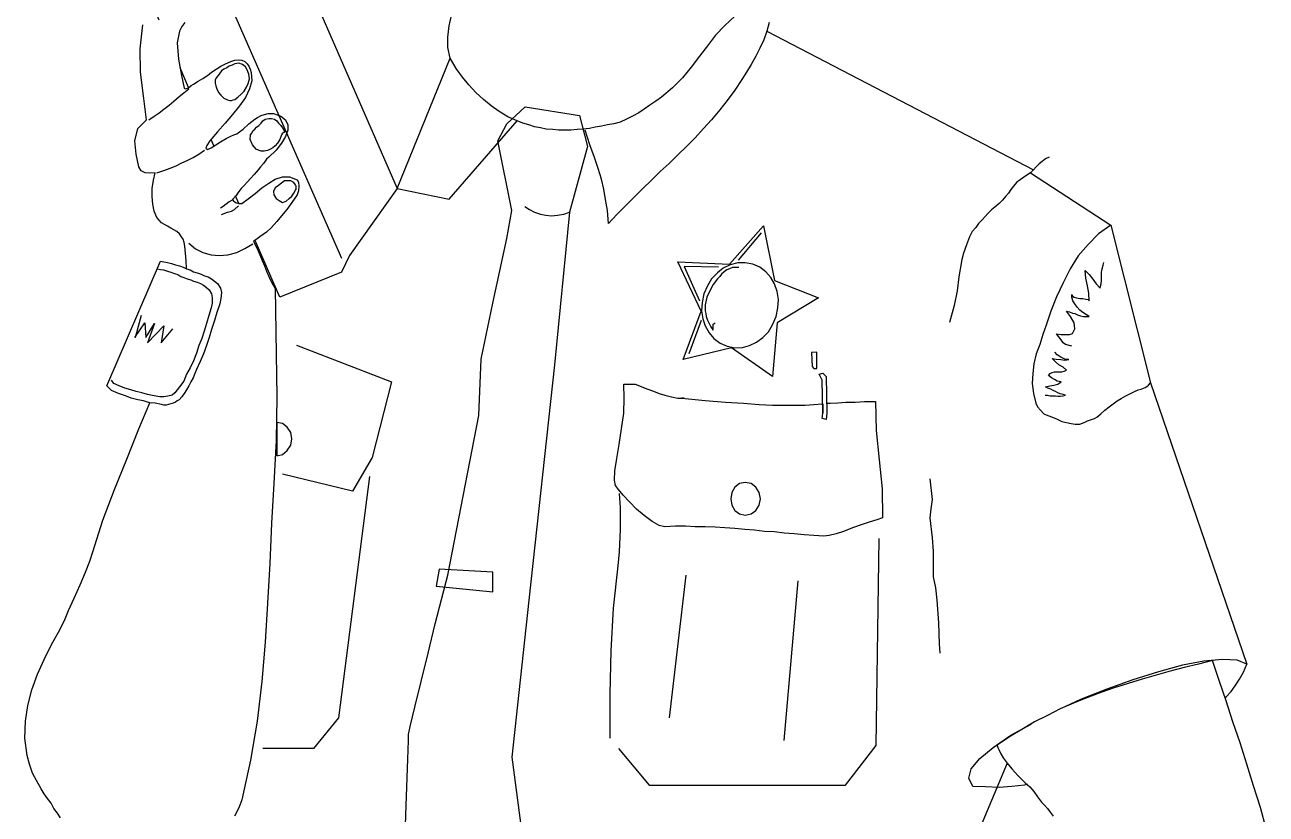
# Model space of a CAD drawing. Extents: x 3.3 to 3.87, y 0.96 to 2.78.
# Drawn here: x 3.311 to 3.87, y 2.125 to 2.48 of the extents above; entities that cross this region are included whole.
import ezdxf

# ---------------------------------------------------------------- set-up
doc = ezdxf.new("R2010")
doc.units = 0
doc.header["$MEASUREMENT"] = 0
doc.layers.add('INS__ELECTRICA', color=161, linetype='CONTINUOUS')
doc.layers.add('PERSONAS', color=21, linetype='CONTINUOUS')

# ---------------------------------------------------------------- blocks, each defined once
blk = doc.blocks.new('POLICIA')
at = {"layer": 'PERSONAS'}
for p, q in [((38.99466, 16.41567), (39.11454, 16.35337)), ((38.82847, 16.345), (38.85229, 16.40363)), ((38.85186, 16.34011), (38.88238, 16.37536)), ((39.11324, 16.35206), (39.14936, 16.3285)), ((38.82847, 16.345), (38.85186, 16.34011)), ((39.14936, 16.3285), (39.16715, 16.25757)), ((38.69786, 16.25626), (38.72194, 16.31228)), ((39.16715, 16.25757), (39.2106, 16.13115)), ((39.10277, 16.08666), (39.05669, 15.97752))]:
    blk.add_line(p, q, dxfattribs=at)
at = {"layer": 'PERSONAS', "linetype": 'CONTINUOUS'}
for points in [[(38.98027, 16.42248), (38.97582, 16.41829), (38.97163, 16.41384), (38.96796, 16.40913), (38.96431, 16.40441), (38.96064, 16.39945), (38.95671, 16.39473), (38.95226, 16.39028), (38.94729, 16.3861), (38.94467, 16.38426), (38.94206, 16.38243), (38.93944, 16.3806), (38.93708, 16.37903), (38.93421, 16.37745), (38.93159, 16.37615), (38.92872, 16.37484), (38.92583, 16.37405), (38.92296, 16.37353), (38.92034, 16.373), (38.91746, 16.37248), (38.91484, 16.37196), (38.91197, 16.3717), (38.90935, 16.37144), (38.90647, 16.37117), (38.90385, 16.37117), (38.90097, 16.37117), (38.89835, 16.37144), (38.89548, 16.3717), (38.89286, 16.37222), (38.89024, 16.37275), (38.88763, 16.37353), (38.885, 16.37431), (38.88238, 16.37536), (38.8782, 16.3772), (38.87428, 16.37954), (38.87061, 16.38217), (38.86721, 16.38504), (38.8638, 16.38819), (38.86066, 16.39159), (38.85779, 16.395), (38.8549, 16.39892), (38.85229, 16.40363), (38.85125, 16.40835), (38.85125, 16.41305), (38.85176, 16.41803), (38.85281, 16.42274)], [(38.72141, 16.42064), (38.69996, 16.46985), (38.69629, 16.47979), (38.72403, 16.50754), (38.74916, 16.51121), (38.75806, 16.50623), (38.82847, 16.345), (38.807, 16.3149), (38.80335, 16.30731), (38.7756, 16.29606), (38.76447, 16.32165)], [(38.72979, 16.48137), (38.80335, 16.31359)], [(38.7336, 16.30894), (38.73346, 16.31254), (38.73293, 16.31909), (38.73267, 16.32065), (38.73215, 16.32223), (38.73136, 16.32327), (38.73058, 16.32458), (38.72926, 16.32563), (38.72796, 16.32641), (38.72665, 16.3272), (38.72508, 16.32799), (38.72247, 16.32955), (38.72037, 16.33191), (38.71906, 16.33479), (38.71854, 16.33793), (38.71827, 16.34134), (38.71827, 16.345), (38.7188, 16.34866), (38.71958, 16.35206), (38.71723, 16.3518), (38.71513, 16.35206), (38.7133, 16.35286), (38.71226, 16.35468), (38.71095, 16.36045), (38.71042, 16.36646), (38.71173, 16.37196), (38.71566, 16.37589), (38.71435, 16.38662), (38.71304, 16.39734), (38.71278, 16.40782), (38.71409, 16.41855)], [(38.73293, 16.41959), (38.73162, 16.41776), (38.73058, 16.41567), (38.72953, 16.41044), (38.73006, 16.4031), (38.73136, 16.39578), (38.73267, 16.39002), (38.7332, 16.38975), (38.73451, 16.39028), (38.73581, 16.39133), (38.73686, 16.39185), (38.73896, 16.39316), (38.74105, 16.39447), (38.74314, 16.39578), (38.74497, 16.39734), (38.74706, 16.39865), (38.74916, 16.39996), (38.75126, 16.40101), (38.75361, 16.40206), (38.75544, 16.40259), (38.75701, 16.40284), (38.75858, 16.40259), (38.75989, 16.40206), (38.76094, 16.40101), (38.76172, 16.39996), (38.76225, 16.39865), (38.76277, 16.39709), (38.76303, 16.39342), (38.76199, 16.38975), (38.76016, 16.38583), (38.75754, 16.38217), (38.7544, 16.37824), (38.751, 16.37431), (38.74759, 16.37039), (38.74419, 16.36646), (38.74288, 16.36437), (38.74236, 16.36306), (38.74314, 16.36254), (38.74471, 16.36332), (38.7489, 16.36594), (38.75151, 16.36751), (38.75361, 16.36855), (38.75492, 16.36908), (38.75623, 16.3696), (38.75754, 16.37039), (38.7591, 16.3717), (38.76172, 16.37405), (38.76303, 16.37509), (38.76434, 16.37615), (38.76565, 16.37693), (38.76722, 16.37772), (38.76879, 16.37824), (38.77036, 16.37876), (38.77167, 16.37876), (38.77272, 16.37876), (38.77612, 16.37745), (38.77821, 16.37589), (38.77926, 16.37353), (38.77926, 16.37117), (38.77821, 16.3683), (38.77638, 16.36541), (38.77403, 16.36227), (38.77062, 16.35913), (38.76958, 16.35809), (38.76827, 16.35625), (38.76696, 16.35468), (38.76591, 16.35337), (38.76408, 16.35128), (38.76251, 16.34945), (38.76094, 16.34788), (38.75963, 16.3463), (38.75832, 16.345), (38.75727, 16.34369), (38.75596, 16.34185), (38.7544, 16.34003), (38.75465, 16.33951), (38.75571, 16.33871), (38.75727, 16.3382), (38.75858, 16.3382), (38.76146, 16.34029), (38.76461, 16.34265), (38.76748, 16.34526), (38.77062, 16.34735), (38.77351, 16.34919), (38.7769, 16.35024), (38.78005, 16.35024), (38.78345, 16.34892), (38.78397, 16.34788), (38.78424, 16.34605), (38.78397, 16.34396), (38.78345, 16.34212), (38.7811, 16.33871), (38.77874, 16.33558), (38.77638, 16.3327), (38.77429, 16.33008), (38.77193, 16.32746), (38.76958, 16.32537), (38.7667, 16.32327), (38.76382, 16.32118), (38.76539, 16.31804), (38.7667, 16.31516), (38.76775, 16.31254), (38.76879, 16.31019), (38.76958, 16.30783), (38.77062, 16.30547), (38.77193, 16.30286), (38.77351, 16.29998), (38.77376, 16.2903)], [(38.99571, 16.41959), (38.99466, 16.41567), (38.99335, 16.41174), (38.99152, 16.40808), (38.98969, 16.40441), (38.9876, 16.40075), (38.98551, 16.39734), (38.98341, 16.39394), (38.98027, 16.38924), (38.97686, 16.38452), (38.97346, 16.38034), (38.9698, 16.37589), (38.96614, 16.37196), (38.96247, 16.36777), (38.95855, 16.36385), (38.95461, 16.36018), (38.95069, 16.35625), (38.94676, 16.35259), (38.94284, 16.34866), (38.93892, 16.345), (38.93499, 16.34107), (38.93108, 16.33715), (38.92714, 16.33322), (38.92348, 16.3293), (38.92296, 16.33506), (38.92218, 16.34003), (38.92138, 16.34474), (38.92034, 16.34919), (38.91877, 16.3539), (38.9172, 16.35887), (38.91511, 16.36463), (38.91301, 16.37117)], [(38.73459, 16.39035), (38.73076, 16.39915)], [(38.75544, 16.40101), (38.75413, 16.40049), (38.75282, 16.39996), (38.75178, 16.39918), (38.75047, 16.39865), (38.74942, 16.39787), (38.74864, 16.39682), (38.74786, 16.39578), (38.74706, 16.39473), (38.74655, 16.39369), (38.74655, 16.39238), (38.74681, 16.39106), (38.74733, 16.38975), (38.74811, 16.38819), (38.74916, 16.38688), (38.75047, 16.38557), (38.75204, 16.38479), (38.75309, 16.38452), (38.75387, 16.38452), (38.75465, 16.38479), (38.75544, 16.38504), (38.75676, 16.3861), (38.75832, 16.3874), (38.75963, 16.38871), (38.76068, 16.39055), (38.76146, 16.39211), (38.76199, 16.3942), (38.76172, 16.3963), (38.76094, 16.39839), (38.76016, 16.3997), (38.75885, 16.40075), (38.75727, 16.40127), (38.75544, 16.40101)], [(38.71671, 16.37589), (38.71906, 16.37745), (38.72141, 16.37903), (38.72351, 16.3806), (38.72586, 16.38243), (38.72796, 16.38426), (38.73031, 16.38635), (38.73241, 16.38793), (38.73476, 16.38975)], [(38.87768, 16.37405), (38.88605, 16.38165), (38.91039, 16.37772), (38.91406, 16.36385), (38.90594, 16.33427), (38.89914, 16.26569), (38.88763, 16.15994), (38.88004, 16.08928), (38.88894, 16.02122)], [(38.83109, 16.02751), (38.83239, 16.06755), (38.83318, 16.0885), (38.83345, 16.09687), (38.83345, 16.09949), (38.83423, 16.10314), (38.83632, 16.11179), (38.8392, 16.1233), (38.84235, 16.13613), (38.84549, 16.14922), (38.84836, 16.16021), (38.85045, 16.16833), (38.85125, 16.1712), (38.86511, 16.24291), (38.86616, 16.26831), (38.87139, 16.29344), (38.87768, 16.32249), (38.88004, 16.33506), (38.87375, 16.36646), (38.87768, 16.37405)], [(38.77638, 16.36908), (38.7756, 16.36699), (38.77455, 16.36541), (38.77351, 16.3641), (38.77245, 16.36332), (38.77115, 16.36254), (38.7701, 16.36201), (38.76853, 16.36175), (38.76722, 16.36175), (38.76513, 16.36254), (38.7633, 16.36463), (38.76225, 16.36699), (38.76251, 16.36908), (38.76303, 16.36986), (38.76355, 16.37091), (38.76434, 16.3717), (38.76513, 16.37248), (38.76617, 16.37327), (38.76722, 16.37431), (38.768, 16.37536), (38.76906, 16.37615), (38.77062, 16.37641), (38.77193, 16.37641), (38.77324, 16.37615), (38.77429, 16.37536), (38.77507, 16.37431), (38.77612, 16.37327), (38.7769, 16.37222), (38.77743, 16.37117), (38.77769, 16.37064), (38.77743, 16.37013), (38.7769, 16.36986), (38.77638, 16.36908)], [(38.746, 16.36412), (38.74471, 16.36707)], [(38.72037, 16.35206), (38.72351, 16.35311), (38.72639, 16.35416), (38.72901, 16.3552), (38.73162, 16.35651), (38.73398, 16.35756), (38.7366, 16.35887), (38.73921, 16.36045), (38.74183, 16.36227)], [(39.12161, 16.35913), (39.12004, 16.35835), (39.11847, 16.35704), (39.11716, 16.356), (39.11585, 16.35468), (39.11454, 16.35337), (39.11324, 16.35206), (39.11166, 16.35102), (39.11009, 16.34997), (39.10853, 16.34892), (39.10695, 16.34761), (39.10564, 16.34605), (39.10434, 16.34447), (39.10328, 16.3429), (39.10198, 16.34134), (39.10067, 16.33976), (39.0991, 16.3382), (39.09727, 16.33662), (39.09569, 16.33531), (39.09413, 16.33375), (39.09282, 16.33244), (39.09151, 16.33086), (39.08993, 16.3293), (39.08863, 16.32746), (39.08706, 16.32563), (39.08575, 16.32327), (39.08444, 16.31961), (39.08314, 16.31595), (39.08235, 16.31306), (39.08105, 16.30521), (39.08025, 16.29893), (39.07894, 16.29239), (39.07685, 16.2848)], [(38.77638, 16.34735), (38.77507, 16.3463), (38.77351, 16.34526), (38.77272, 16.34369), (38.77298, 16.34212), (38.77403, 16.34055), (38.77534, 16.33951), (38.7769, 16.33871), (38.77848, 16.33924), (38.77979, 16.34055), (38.7811, 16.3416), (38.78188, 16.3429), (38.78266, 16.34421), (38.78293, 16.34474), (38.78293, 16.34552), (38.78293, 16.34605), (38.78266, 16.34657), (38.78188, 16.34761), (38.78057, 16.34841), (38.77926, 16.34841), (38.77769, 16.34841), (38.77638, 16.34735)], [(38.75727, 16.3382), (38.75577, 16.34163)], [(38.75413, 16.33976), (38.75282, 16.33898), (38.75151, 16.33793), (38.75021, 16.33689), (38.7489, 16.3361)], [(38.74942, 16.33322), (38.75204, 16.33427), (38.75387, 16.33479), (38.75518, 16.33558), (38.75701, 16.33715)], [(38.88579, 16.33689), (38.88789, 16.33558), (38.89024, 16.33427), (38.89286, 16.33348), (38.89521, 16.33295), (38.89784, 16.3327), (38.90045, 16.33295), (38.90333, 16.33348), (38.90594, 16.33427)], [(38.9931, 16.32825), (38.99807, 16.30365), (39.01796, 16.29579), (38.99938, 16.28454), (38.99728, 16.26046), (38.9787, 16.27328), (38.95697, 16.26805), (38.96509, 16.28977), (38.95461, 16.31202), (38.97791, 16.31097), (38.9931, 16.32825)], [(38.99205, 16.3251), (38.98184, 16.31281)], [(39.14936, 16.3285), (39.14386, 16.32458), (39.13915, 16.31987), (39.1347, 16.31464), (39.13103, 16.30888), (39.12789, 16.3026), (39.12501, 16.29631), (39.12239, 16.28977), (39.1203, 16.28349), (39.11874, 16.2793), (39.11743, 16.27485), (39.11585, 16.27067), (39.1148, 16.26622), (39.11429, 16.26177), (39.11402, 16.25732), (39.11454, 16.25287), (39.11559, 16.24842), (39.11638, 16.24685), (39.11769, 16.24527), (39.11925, 16.24371), (39.12108, 16.24291), (39.12319, 16.24213), (39.12528, 16.24135), (39.12737, 16.2403), (39.12946, 16.23977), (39.13156, 16.23926), (39.13339, 16.23899), (39.13548, 16.23899), (39.13732, 16.23977), (39.13888, 16.24057), (39.14072, 16.24109), (39.14203, 16.24161), (39.14308, 16.24213), (39.14491, 16.24371), (39.14673, 16.24527), (39.14857, 16.24685), (39.1504, 16.24816), (39.15223, 16.24947), (39.15407, 16.25051), (39.15616, 16.25181), (39.15825, 16.25287), (39.16008, 16.25365), (39.16166, 16.25443), (39.16297, 16.2547), (39.16401, 16.25522), (39.1648, 16.25548), (39.16558, 16.25601), (39.16637, 16.25653), (39.16715, 16.25757)], [(38.73476, 16.3204), (38.73765, 16.31778), (38.74105, 16.3162), (38.74471, 16.31516), (38.74837, 16.3149), (38.75231, 16.31516), (38.75623, 16.3162), (38.75989, 16.31804), (38.76355, 16.32013)], [(38.72194, 16.31228), (38.72351, 16.31202), (38.72508, 16.31175), (38.72691, 16.31123), (38.72875, 16.31071), (38.73058, 16.31019), (38.73215, 16.30966), (38.73371, 16.30888), (38.73529, 16.30836), (38.73686, 16.30757), (38.73843, 16.30705), (38.74026, 16.30652), (38.74183, 16.30574), (38.74341, 16.30521), (38.74497, 16.30443), (38.74628, 16.30338), (38.74759, 16.30233), (38.7489, 16.30024), (38.74942, 16.29815), (38.74916, 16.29553), (38.74864, 16.29317), (38.74733, 16.28925), (38.74628, 16.28558), (38.74497, 16.28166), (38.74392, 16.27799), (38.74261, 16.27433), (38.74131, 16.27067), (38.73974, 16.26727), (38.73816, 16.2636), (38.73738, 16.26177), (38.7366, 16.25993), (38.73555, 16.2581), (38.73476, 16.25626), (38.73371, 16.25443), (38.73267, 16.25287), (38.73162, 16.2513), (38.73031, 16.24998), (38.72953, 16.24947), (38.72875, 16.24894), (38.7277, 16.24842), (38.72665, 16.24816), (38.72561, 16.24789), (38.72456, 16.24763), (38.72351, 16.24763), (38.72247, 16.24789), (38.71958, 16.24842), (38.71696, 16.24867), (38.71435, 16.24947), (38.71173, 16.24998), (38.70885, 16.25077), (38.70623, 16.25181), (38.70309, 16.25287), (38.69996, 16.25417), (38.69786, 16.25626)], [(38.72037, 16.30888), (38.72194, 16.30861), (38.72325, 16.30836), (38.72508, 16.30783), (38.72665, 16.30731), (38.72822, 16.30678), (38.72979, 16.30626), (38.7311, 16.30547), (38.73241, 16.30496), (38.73398, 16.30443), (38.73555, 16.30391), (38.73686, 16.30338), (38.73843, 16.30286), (38.74, 16.30233), (38.74131, 16.30155), (38.74261, 16.30051), (38.74392, 16.29946), (38.74497, 16.29762), (38.74523, 16.29579), (38.74523, 16.29344), (38.74471, 16.29134), (38.74366, 16.28794), (38.74261, 16.28427), (38.74157, 16.28087), (38.74052, 16.27747), (38.73921, 16.27433), (38.73816, 16.27092), (38.73686, 16.26752), (38.73529, 16.26438), (38.73371, 16.26151), (38.73241, 16.25837), (38.73058, 16.25575), (38.72848, 16.25312), (38.72717, 16.25208), (38.72534, 16.25156), (38.72351, 16.2513), (38.72168, 16.2513), (38.71906, 16.25181), (38.71618, 16.25234), (38.71357, 16.25312), (38.71095, 16.25365), (38.70859, 16.25443), (38.70597, 16.25522), (38.70336, 16.25626), (38.701, 16.25732), (38.69996, 16.25888)], [(38.97294, 16.30966), (38.9575, 16.30992), (38.96431, 16.29448)], [(38.97686, 16.27406), (38.98027, 16.27328), (38.98367, 16.27354), (38.98681, 16.27433), (38.98996, 16.2759), (38.99283, 16.27799), (38.99545, 16.28061), (38.99728, 16.28375), (38.99886, 16.28741), (38.99964, 16.29134), (38.9999, 16.29501), (38.99938, 16.29867), (38.99807, 16.30207), (38.9965, 16.30496), (38.99414, 16.30757), (38.99152, 16.30966), (38.98838, 16.31097), (38.98498, 16.3115), (38.98158, 16.3115), (38.97817, 16.31071), (38.97503, 16.30914), (38.97241, 16.30705), (38.9698, 16.30443), (38.96796, 16.30129), (38.9664, 16.29762), (38.96561, 16.2937), (38.96535, 16.29003), (38.96587, 16.28636), (38.96692, 16.28323), (38.96876, 16.28009), (38.97085, 16.27747), (38.97372, 16.27537), (38.97686, 16.27406)], [(38.98211, 16.30941), (38.98053, 16.30941), (38.97922, 16.30941), (38.97791, 16.30888), (38.97661, 16.30836), (38.97555, 16.30757), (38.97425, 16.30652), (38.97346, 16.30547), (38.97241, 16.30443), (38.97058, 16.30181), (38.96901, 16.29893), (38.96771, 16.29606), (38.96692, 16.29265), (38.96692, 16.29134), (38.96692, 16.29003), (38.96718, 16.28872), (38.96745, 16.28741), (38.96796, 16.28585), (38.96876, 16.28427), (38.96954, 16.28271), (38.97032, 16.2814), (38.97058, 16.2814), (38.97058, 16.28271), (38.97058, 16.28401), (38.97137, 16.28454)], [(39.13182, 16.27406), (39.12894, 16.27485), (39.12789, 16.27564), (39.12711, 16.27695), (39.12501, 16.27957), (39.12684, 16.2793), (39.12894, 16.2793), (39.13077, 16.2793), (39.13208, 16.27982), (39.13313, 16.28192), (39.13287, 16.28454), (39.13129, 16.28741), (39.12946, 16.28977), (39.13077, 16.28951), (39.13208, 16.28899), (39.13313, 16.28872), (39.13443, 16.2882), (39.13574, 16.28768), (39.13705, 16.28741), (39.13836, 16.28741), (39.13967, 16.28741), (39.13836, 16.2882), (39.13679, 16.28925), (39.13548, 16.2903), (39.13418, 16.29161), (39.13313, 16.29317), (39.13234, 16.29448), (39.13182, 16.29606), (39.13182, 16.29736), (39.13208, 16.29657), (39.13287, 16.29606), (39.13391, 16.29579), (39.13548, 16.29553), (39.13679, 16.29553), (39.1381, 16.29526), (39.13915, 16.29501), (39.13967, 16.29448), (39.13941, 16.29789), (39.13888, 16.30129), (39.1381, 16.30469), (39.13783, 16.3081), (39.13967, 16.30626), (39.14124, 16.30416), (39.14281, 16.30207), (39.14464, 16.30024), (39.14491, 16.30155), (39.14517, 16.30312), (39.14517, 16.30469), (39.14517, 16.306), (39.14517, 16.30731), (39.14542, 16.30888), (39.14595, 16.31045), (39.14622, 16.31175)], [(38.77376, 16.2903), (38.77403, 16.27067), (38.77429, 16.2513), (38.77403, 16.23167), (38.77298, 16.21229), (38.77193, 16.1945), (38.77115, 16.17643), (38.7701, 16.15863), (38.76906, 16.1411), (38.76748, 16.1233), (38.76539, 16.1055), (38.76251, 16.08797), (38.75858, 16.07017), (38.75727, 16.0665), (38.75518, 16.06284)], [(38.67692, 16.06205), (38.67561, 16.06415), (38.67404, 16.06625), (38.67273, 16.06859), (38.67116, 16.0707), (38.66959, 16.07279), (38.66828, 16.07515), (38.66619, 16.0788), (38.66436, 16.08221), (38.66305, 16.08614), (38.662, 16.09006), (38.66095, 16.09791), (38.66122, 16.1055), (38.66227, 16.11257), (38.66409, 16.11964), (38.66671, 16.1267), (38.66959, 16.13325), (38.67299, 16.14005), (38.67666, 16.1466), (38.67718, 16.14764), (38.67875, 16.15078), (38.68058, 16.15523), (38.6832, 16.16074), (38.68581, 16.16675), (38.68817, 16.17251), (38.69026, 16.17748), (38.69157, 16.18167), (38.69602, 16.19581), (38.70127, 16.20967), (38.70676, 16.22329), (38.71226, 16.2369), (38.71714, 16.24866)], [(38.7133, 16.28794), (38.71199, 16.28296), (38.71121, 16.28009), (38.71068, 16.27851), (38.71042, 16.27799), (38.71487, 16.28454), (38.7154, 16.27799), (38.71932, 16.28427), (38.71618, 16.27564), (38.72351, 16.28323), (38.7222, 16.27564), (38.72744, 16.28192)], [(38.96509, 16.28558), (38.95959, 16.27067)], [(38.78319, 16.27459), (38.82585, 16.2581), (38.81721, 16.22407), (38.80831, 16.20889), (38.7769, 16.21648)], [(39.01482, 16.27119), (39.01508, 16.26491), (39.01586, 16.26412), (39.01717, 16.26412), (39.01717, 16.27145), (39.01482, 16.27119)], [(39.11978, 16.25208), (39.12083, 16.25208), (39.12213, 16.25181), (39.12319, 16.25181), (39.12449, 16.25181), (39.12553, 16.25156), (39.12658, 16.25156), (39.12789, 16.25181), (39.12894, 16.25208), (39.12789, 16.25234), (39.12658, 16.25261), (39.12553, 16.25312), (39.12449, 16.25365), (39.12344, 16.25417), (39.12239, 16.2547), (39.12108, 16.25522), (39.12004, 16.25575), (39.12187, 16.25626), (39.1237, 16.25653), (39.12553, 16.25706), (39.12711, 16.2581), (39.12528, 16.25837), (39.12397, 16.25915), (39.12266, 16.25993), (39.12135, 16.26098), (39.12213, 16.26177), (39.12292, 16.26229), (39.12397, 16.26255), (39.12501, 16.26255), (39.12632, 16.26255), (39.12737, 16.26255), (39.12842, 16.26282), (39.12946, 16.26333), (39.12789, 16.26464), (39.12606, 16.26569), (39.12449, 16.267), (39.12292, 16.26857), (39.12475, 16.26831), (39.12684, 16.26805), (39.12868, 16.26778), (39.13051, 16.26805), (39.12868, 16.26831), (39.12684, 16.26909), (39.12528, 16.27014), (39.12423, 16.27145)], [(39.01822, 16.26151), (39.0198, 16.26202), (39.02136, 16.26046), (39.02162, 16.24397), (39.02136, 16.24109), (39.01953, 16.24161), (39.0198, 16.24397), (39.01953, 16.25888), (39.01822, 16.26151)], [(39.02162, 16.24842), (39.0232, 16.24842), (39.0266, 16.24867), (39.03026, 16.24894), (39.03445, 16.24894), (39.03864, 16.2492), (39.04361, 16.2492), (39.04387, 16.23612), (39.04518, 16.22302), (39.04649, 16.20994), (39.04675, 16.19685), (39.04414, 16.19607), (39.04073, 16.19502), (39.03707, 16.19371), (39.03314, 16.1924), (39.02921, 16.19083), (39.02581, 16.18978), (39.02267, 16.189), (39.02031, 16.18874), (39.01586, 16.189), (39.01141, 16.18926), (39.00696, 16.18978), (39.00252, 16.19005), (38.99807, 16.19057), (38.99362, 16.19083), (38.98917, 16.19136), (38.98472, 16.19162), (38.98027, 16.19214), (38.97582, 16.1924), (38.97137, 16.19267), (38.96692, 16.19293), (38.96247, 16.19293), (38.95802, 16.19319), (38.95357, 16.19319), (38.94886, 16.19293), (38.94624, 16.19345), (38.9431, 16.19528), (38.93944, 16.1979), (38.93603, 16.20077), (38.9329, 16.20418), (38.93003, 16.20706), (38.92793, 16.20967), (38.92663, 16.21151), (38.9261, 16.21387), (38.92636, 16.21805), (38.92714, 16.22355), (38.92819, 16.22983), (38.92924, 16.2369), (38.93028, 16.24397), (38.93055, 16.25077), (38.93028, 16.25706), (38.93552, 16.25706), (38.93813, 16.25601), (38.94075, 16.25496), (38.94362, 16.25392), (38.94624, 16.25287), (38.94886, 16.25208), (38.95174, 16.2513), (38.95461, 16.25077), (38.9575, 16.25077), (38.95724, 16.25077), (38.95697, 16.25077), (38.95671, 16.25077), (38.95645, 16.25077), (38.96692, 16.24972), (38.97608, 16.24894), (38.9842, 16.24842), (38.99126, 16.24789), (38.99728, 16.24763), (39.00278, 16.24763), (39.00749, 16.24763), (39.01194, 16.24763), (39.01586, 16.24789), (39.01953, 16.24816), (39.0198, 16.24816), (39.0198, 16.24397)], [(38.77429, 16.22486), (38.7769, 16.22538), (38.779, 16.22722), (38.78057, 16.22958), (38.7811, 16.23245), (38.78057, 16.23533), (38.779, 16.23768), (38.7769, 16.23926), (38.77429, 16.23977), (38.77429, 16.22486)], [(38.77429, 16.22486), (38.7769, 16.22538), (38.779, 16.22722), (38.78057, 16.22958), (38.7811, 16.23245), (38.78057, 16.23533), (38.779, 16.23768), (38.7769, 16.23926), (38.77429, 16.23977)], [(38.8159, 16.21543), (38.80203, 16.10708), (38.79078, 16.0932), (38.768, 16.0932)], [(38.98498, 16.19816), (38.9876, 16.19868), (38.98969, 16.20026), (38.99126, 16.20261), (38.99179, 16.20549), (38.99126, 16.20837), (38.98969, 16.21073), (38.9876, 16.21229), (38.98498, 16.21282), (38.98236, 16.21229), (38.98027, 16.21073), (38.97896, 16.20837), (38.97844, 16.20549), (38.97896, 16.20261), (38.98027, 16.20026), (38.98236, 16.19868), (38.98498, 16.19816)], [(39.06795, 16.21439), (39.069, 16.20522), (39.06848, 16.20104), (39.06795, 16.19685), (39.069, 16.18795), (39.06952, 16.18193), (39.06952, 16.17591), (39.06952, 16.17042), (39.07057, 16.16544), (39.07109, 16.15994), (39.07188, 16.14973), (39.07215, 16.14032), (39.0724, 16.13613)], [(38.92819, 16.20784), (38.92872, 16.20157), (38.92872, 16.19162), (38.92819, 16.18167), (38.92767, 16.17539), (38.92558, 16.15629), (38.92452, 16.13718), (38.92401, 16.1178), (38.92401, 16.09791)], [(38.92793, 16.0932), (38.94179, 16.07671), (39.03, 16.07671), (39.04387, 16.09451), (39.04518, 16.18769)], [(38.84731, 16.17382), (38.846, 16.16623), (38.87139, 16.16361), (38.87139, 16.17251), (38.84731, 16.17382)], [(38.95828, 16.1712), (38.95069, 16.10708)], [(39.00854, 16.16858), (39.00225, 16.09687)], [(39.21924, 16.05708), (39.21662, 16.06676), (39.21348, 16.07645), (39.2106, 16.08614), (39.20747, 16.09582), (39.20432, 16.10525), (39.20118, 16.11467), (39.19804, 16.12383), (39.19516, 16.13273), (39.18887, 16.13115), (39.18233, 16.12959), (39.17605, 16.12801), (39.16978, 16.12619), (39.16349, 16.12435), (39.15721, 16.12252), (39.15093, 16.12043), (39.14491, 16.11833), (39.13863, 16.11598), (39.1326, 16.11362), (39.12658, 16.111), (39.12083, 16.10812), (39.11507, 16.10525), (39.10931, 16.10184), (39.10381, 16.09844), (39.09832, 16.09477), (39.09832, 16.09451), (39.09858, 16.09373), (39.0991, 16.09242), (39.09989, 16.09084), (39.10094, 16.08901), (39.10277, 16.08666), (39.10486, 16.08405), (39.10748, 16.08116), (39.11088, 16.07776), (39.11298, 16.07593), (39.1148, 16.07384), (39.11638, 16.07148), (39.11821, 16.06912), (39.11952, 16.06781), (39.12083, 16.06625), (39.12213, 16.06467), (39.12344, 16.06284)], [(39.20066, 16.11598), (39.20118, 16.11649), (39.20353, 16.11885), (39.20537, 16.12147), (39.2072, 16.12435), (39.20903, 16.12749), (39.2106, 16.13115), (39.20615, 16.13299), (39.19961, 16.13325), (39.19123, 16.13246), (39.18155, 16.13064), (39.17082, 16.12775), (39.1593, 16.12409), (39.14753, 16.1199), (39.13574, 16.11519), (39.12894, 16.11204), (39.12894, 16.11204)], [(39.11193, 16.07697), (39.11062, 16.07671), (39.10486, 16.07619), (39.0991, 16.07566), (39.09308, 16.07593), (39.08732, 16.07619), (39.08548, 16.07985), (39.08654, 16.08405), (39.09046, 16.08875), (39.09649, 16.09373), (39.10434, 16.09922), (39.11349, 16.10419), (39.11349, 16.10419)]]:
    blk.add_lwpolyline(points, dxfattribs=at)

msp = doc.modelspace()

# ---------------------------------------------------------------- block references
at = {"layer": 'INS__ELECTRICA', "color": 190}
msp.add_blockref('POLICIA', (-35.34958, -13.93868), dxfattribs=at)

doc.saveas('drawing.dxf')
